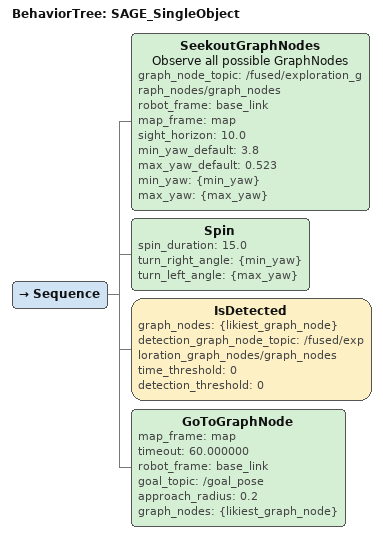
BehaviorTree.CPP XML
<?xml version="1.0" encoding="UTF-8"?>
<root BTCPP_format="4"
      main_tree_to_execute="SAGE_SingleObject">
  <BehaviorTree ID="SAGE_SingleObject">
    <Sequence>
      <SeekoutGraphNodes name="Observe all possible GraphNodes"
                         graph_node_topic="/fused/exploration_graph_nodes/graph_nodes"
                         robot_frame="base_link"
                         map_frame="map"
                         sight_horizon="10.0"
                         min_yaw_default="3.8"
                         max_yaw_default="0.523"
                         min_yaw="{min_yaw}"
                         max_yaw="{max_yaw}"/>
      <Spin spin_duration="15.0"
            turn_right_angle="{min_yaw}"
            turn_left_angle="{max_yaw}"/>
      <IsDetected graph_nodes="{likiest_graph_node}"
                  detection_graph_node_topic="/fused/exploration_graph_nodes/graph_nodes"
                  time_threshold="0"
                  detection_threshold="0"/>
      <GoToGraphNode map_frame="map"
                     timeout="60.000000"
                     robot_frame="base_link"
                     goal_topic="/goal_pose"
                     approach_radius="0.2"
                     graph_nodes="{likiest_graph_node}"/>
    </Sequence>
  </BehaviorTree>

</root>
